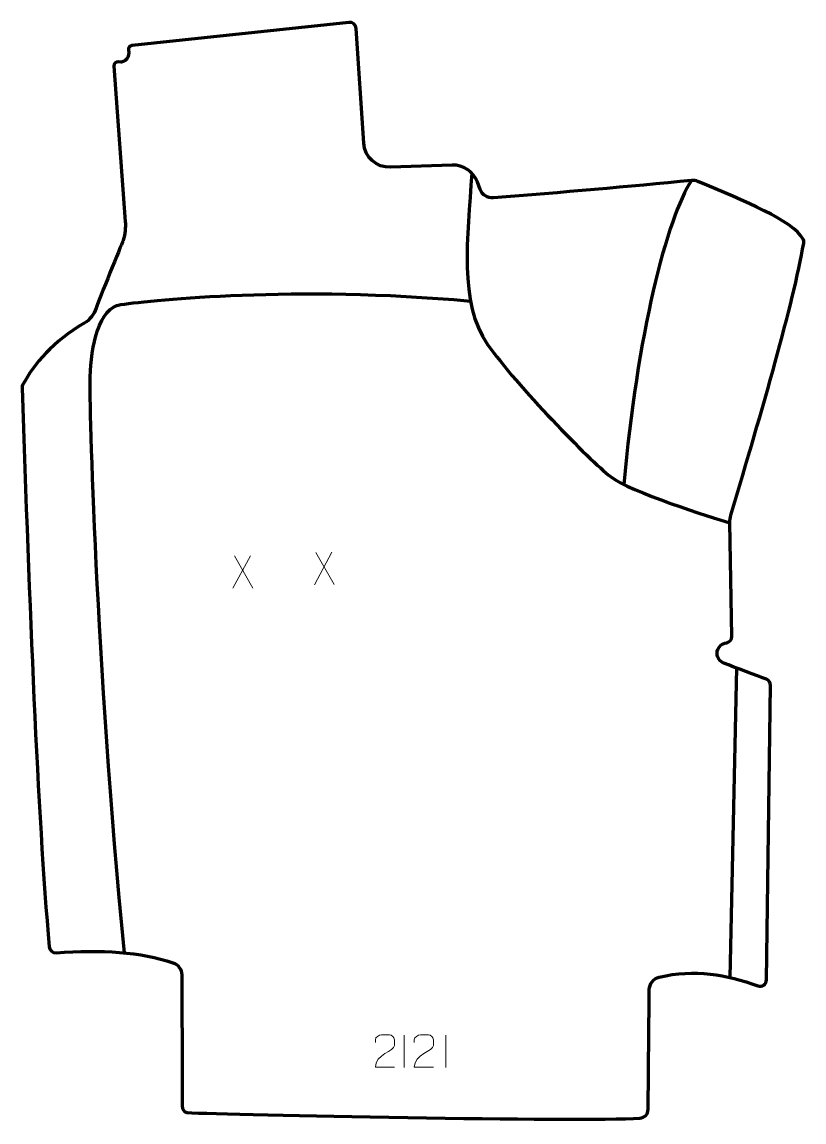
# Model space of a CAD drawing. Header units: millimetres. Extents: x -303 to 299, y -405 to 442.
import ezdxf

# ---------------------------------------------------------------- set-up
doc = ezdxf.new("R2010")
doc.units = ezdxf.units.MM
doc.header["$MEASUREMENT"] = 0
for name, color, linetype in [('layer 1', 7, 'Continuous'), ('layer 2', 7, 'Continuous'), ('layer 3', 7, 'Continuous')]:
    doc.layers.add(name, color=color, linetype=linetype)

msp = doc.modelspace()

# ---------------------------------------------------------------- linework, layer by layer
at = {"layer": 'layer 1', "color": 250, "lineweight": 9}
for points in [[(-127.0703, 30.9769), (-127.0703, 30.9769), (-140.5689, 5.949), (-140.5689, 5.949)], [(-139.3557, 30.8578), (-139.3557, 30.8578), (-125.3738, 6.0386), (-125.3738, 6.0386)], [(-64.3285, 33.7353), (-64.3285, 33.7353), (-77.8271, 8.7074), (-77.8271, 8.7074)], [(-76.6139, 33.6162), (-76.6139, 33.6162), (-62.632, 8.797), (-62.632, 8.797)], [(-8.5623, -338.4664), (-8.5623, -338.4664), (-8.5623, -363.4405), (-8.5623, -363.4405)], [(23.4377, -338.4664), (23.4377, -338.4664), (23.4377, -363.4405), (23.4377, -363.4405)]]:
    msp.add_open_spline(points, degree=3, dxfattribs=at)
for points in [[(-16.1416, -363.1435), (-21.056, -363.1432), (-25.9704, -363.1432), (-30.8845, -363.1435), (-30.8845, -363.1435), (-30.8845, -353.2112), (-16.2335, -350.57), (-16.1416, -346.2597), (-16.1416, -346.2597), (-16.1419, -344.8356), (-16.1419, -343.4119), (-16.1416, -341.9886), (-16.1416, -341.9886), (-16.1585, -339.9115), (-18.2813, -338.1867), (-19.9523, -338.1694), (-19.9523, -338.1694), (-22.0255, -338.1698), (-24.0984, -338.1698), (-26.1708, -338.1694), (-26.1708, -338.1694), (-27.9929, -338.1529), (-30.8176, -339.945), (-30.8845, -342.0386), (-30.8845, -342.0386), (-30.8845, -342.0386), (-30.8845, -344.0934), (-30.8845, -344.0934)], [(13.8584, -363.1435), (8.944, -363.1432), (4.0296, -363.1432), (-0.8845, -363.1435), (-0.8845, -363.1435), (-0.8845, -353.2112), (13.7665, -350.57), (13.8584, -346.2597), (13.8584, -346.2597), (13.8581, -344.8356), (13.8581, -343.4119), (13.8584, -341.9886), (13.8584, -341.9886), (13.8415, -339.9115), (11.7187, -338.1867), (10.0477, -338.1694), (10.0477, -338.1694), (7.9745, -338.1698), (5.9016, -338.1698), (3.8292, -338.1694), (3.8292, -338.1694), (2.0071, -338.1529), (-0.8176, -339.945), (-0.8845, -342.0386), (-0.8845, -342.0386), (-0.8845, -342.0386), (-0.8845, -344.0934), (-0.8845, -344.0934)]]:
    msp.add_open_spline(points, degree=3, knots=[0, 0, 0, 0, 0.125, 0.125, 0.125, 0.125, 0.25, 0.25, 0.25, 0.25, 0.375, 0.375, 0.375, 0.375, 0.5, 0.5, 0.5, 0.5, 0.625, 0.625, 0.625, 0.625, 0.75, 0.75, 0.75, 0.75, 1, 1, 1, 1], dxfattribs=at)
at = {"layer": 'layer 2', "color": 230, "lineweight": 200}
msp.add_open_spline([(-179.5899, -393.1629), (-179.6589, -386.5428), (-179.6294, -379.5738), (-179.6401, -372.5206), (-179.6401, -372.5206), (-179.6457, -368.8297), (-179.6749, -365.1151), (-179.6923, -361.415), (-179.6923, -361.415), (-179.8583, -326.0436), (-180.018, -291.9668), (-180.018, -291.9668), (-180.018, -291.9668), (-180.0379, -287.6988), (-182.7791, -283.9113), (-186.8416, -282.5615), (-186.8416, -282.5615), (-211.56, -274.3478), (-242.0378, -272.3159), (-276.8184, -274.9022), (-276.8184, -274.9022), (-279.5548, -275.1059), (-281.9479, -273.0878), (-282.1854, -270.3633), (-282.1854, -270.3633), (-291.2113, -166.7988), (-297.3565, -7.3632), (-303.0739, 160.3591), (-303.0739, 160.3591), (-303.1045, 161.2626), (-302.8885, 162.1577), (-302.4517, 162.9501), (-302.4517, 162.9501), (-293.8214, 178.6082), (-279.2629, 196.3643), (-255.1334, 210.2073), (-255.1334, 210.2073), (-250.6987, 212.7516), (-247.6793, 216.988), (-245.9551, 221.7885), (-245.9551, 221.7885), (-240.7769, 236.2063), (-225.082, 274.212), (-225.082, 274.212), (-225.082, 274.212), (-223.7018, 278.835), (-223.1747, 283.6691), (-223.5269, 288.4795), (-223.5269, 288.4795), (-223.5269, 288.4795), (-232.2945, 408.3439), (-232.2945, 408.3439), (-232.2945, 408.3439), (-232.436, 410.2745), (-230.7417, 411.8862), (-228.8268, 411.5618), (-228.8268, 411.5618), (-223.1021, 410.5936), (-220.0903, 415.6561), (-221.1287, 420.6215), (-221.1287, 420.6215), (-221.489, 422.3421), (-220.2618, 423.9927), (-218.5081, 424.1794), (-218.5081, 424.1794), (-218.5081, 424.1794), (-51.2313, 441.9994), (-51.2313, 441.9994), (-51.2313, 441.9994), (-48.4062, 442.3005), (-45.8976, 440.1982), (-45.7107, 437.3731), (-45.7107, 437.3731), (-45.7107, 437.3731), (-39.8599, 348.9451), (-39.8599, 348.9451), (-39.8599, 348.9451), (-39.1489, 338.1971), (-29.9983, 329.9574), (-19.197, 330.3387), (-19.197, 330.3387), (-19.197, 330.3387), (28.239, 332.0129), (28.239, 332.0129), (28.239, 332.0129), (36.8633, 332.317), (44.7099, 327.075), (47.7035, 319.0096), (47.7035, 319.0096), (47.7035, 319.0096), (49.8619, 313.1949), (49.8619, 313.1949), (49.8619, 313.1949), (51.4174, 309.0047), (55.5816, 306.3593), (60.0505, 306.7198), (60.0505, 306.7198), (112.9741, 310.9908), (164.0604, 315.4526), (212.8186, 320.156), (212.8186, 320.156), (214.4617, 320.3148), (216.1149, 320.0652), (217.6377, 319.4298), (217.6377, 319.4298), (253.8467, 304.3277), (290.4757, 289.2079), (298.5889, 275.282), (298.5889, 275.282), (299.1744, 274.2769), (299.3683, 273.0949), (299.167, 271.9502), (299.167, 271.9502), (290.7581, 224.07), (267.6284, 144.7594), (243.037, 62.328), (243.037, 62.328), (242.4526, 60.369), (242.1733, 58.33), (242.2103, 56.2862), (242.2103, 56.2862), (242.2103, 56.2862), (243.7947, -31.1085), (243.7947, -31.1085), (243.7947, -31.1085), (243.8371, -33.4514), (242.2363, -35.5071), (239.9488, -36.0475), (239.9488, -36.0475), (239.9488, -36.0475), (238.4415, -36.404), (238.4415, -36.404), (238.4415, -36.404), (234.9607, -37.2262), (232.475, -40.2847), (232.3902, -43.8485), (232.3902, -43.8485), (232.3902, -43.8485), (232.3871, -43.9973), (232.3871, -43.9973), (232.3871, -43.9973), (232.3048, -47.4492), (234.3977, -50.55), (237.6086, -51.7647), (237.6086, -51.7647), (246.3105, -55.0573), (263.2585, -61.4753), (270.3754, -64.1705), (270.3754, -64.1705), (272.3396, -64.9142), (273.6269, -66.8022), (273.5982, -68.8964), (273.5982, -68.8964), (273.5982, -68.8964), (270.4685, -295.8049), (270.4685, -295.8049), (270.4685, -295.8049), (270.4215, -299.2221), (267.0107, -301.5904), (263.7858, -300.4281), (263.7858, -300.4281), (239.8434, -291.798), (215.0391, -287.1039), (187.7552, -293.7392), (187.7552, -293.7392), (183.3317, -294.8151), (180.2243, -298.7768), (180.181, -303.3141), (180.181, -303.3141), (180.181, -303.3141), (179.8881, -334.0079), (179.5841, -365.859), (179.5841, -365.859), (179.5251, -372.0407), (179.4656, -378.2661), (179.4078, -384.3191), (179.4078, -384.3191), (179.3716, -388.1112), (179.3359, -391.8357), (179.3016, -395.4393), (179.3016, -395.4393), (179.2646, -399.3523), (176.5438, -402.0789), (172.8322, -402.3241), (172.8322, -402.3241), (127.6082, -405.3121), (-142.4437, -399.5292), (-176.0823, -398.086), (-176.0823, -398.086), (-178.3658, -397.988), (-179.5718, -394.909), (-179.5899, -393.1629)], degree=3, knots=[0, 0, 0, 0, 0.02040816, 0.02040816, 0.02040816, 0.02040816, 0.04081633, 0.04081633, 0.04081633, 0.04081633, 0.06122449, 0.06122449, 0.06122449, 0.06122449, 0.08163265, 0.08163265, 0.08163265, 0.08163265, 0.10204082, 0.10204082, 0.10204082, 0.10204082, 0.12244898, 0.12244898, 0.12244898, 0.12244898, 0.14285714, 0.14285714, 0.14285714, 0.14285714, 0.16326531, 0.16326531, 0.16326531, 0.16326531, 0.18367347, 0.18367347, 0.18367347, 0.18367347, 0.20408163, 0.20408163, 0.20408163, 0.20408163, 0.2244898, 0.2244898, 0.2244898, 0.2244898, 0.24489796, 0.24489796, 0.24489796, 0.24489796, 0.26530612, 0.26530612, 0.26530612, 0.26530612, 0.28571429, 0.28571429, 0.28571429, 0.28571429, 0.30612245, 0.30612245, 0.30612245, 0.30612245, 0.32653061, 0.32653061, 0.32653061, 0.32653061, 0.34693878, 0.34693878, 0.34693878, 0.34693878, 0.36734694, 0.36734694, 0.36734694, 0.36734694, 0.3877551, 0.3877551, 0.3877551, 0.3877551, 0.40816327, 0.40816327, 0.40816327, 0.40816327, 0.42857143, 0.42857143, 0.42857143, 0.42857143, 0.44897959, 0.44897959, 0.44897959, 0.44897959, 0.46938776, 0.46938776, 0.46938776, 0.46938776, 0.48979592, 0.48979592, 0.48979592, 0.48979592, 0.51020408, 0.51020408, 0.51020408, 0.51020408, 0.53061224, 0.53061224, 0.53061224, 0.53061224, 0.55102041, 0.55102041, 0.55102041, 0.55102041, 0.57142857, 0.57142857, 0.57142857, 0.57142857, 0.59183673, 0.59183673, 0.59183673, 0.59183673, 0.6122449, 0.6122449, 0.6122449, 0.6122449, 0.63265306, 0.63265306, 0.63265306, 0.63265306, 0.65306122, 0.65306122, 0.65306122, 0.65306122, 0.67346939, 0.67346939, 0.67346939, 0.67346939, 0.69387755, 0.69387755, 0.69387755, 0.69387755, 0.71428571, 0.71428571, 0.71428571, 0.71428571, 0.73469388, 0.73469388, 0.73469388, 0.73469388, 0.75510204, 0.75510204, 0.75510204, 0.75510204, 0.7755102, 0.7755102, 0.7755102, 0.7755102, 0.79591837, 0.79591837, 0.79591837, 0.79591837, 0.81632653, 0.81632653, 0.81632653, 0.81632653, 0.83673469, 0.83673469, 0.83673469, 0.83673469, 0.85714286, 0.85714286, 0.85714286, 0.85714286, 0.87755102, 0.87755102, 0.87755102, 0.87755102, 0.89795918, 0.89795918, 0.89795918, 0.89795918, 0.91836735, 0.91836735, 0.91836735, 0.91836735, 0.93877551, 0.93877551, 0.93877551, 0.93877551, 0.95918367, 0.95918367, 0.95918367, 0.95918367, 1, 1, 1, 1], dxfattribs=at)
at = {"layer": 'layer 3', "color": 142, "lineweight": 200}
for points in [[(43.3757, 325.8915), (40.2354, 275.6461), (33.1421, 225.9705), (55.5672, 193.9133), (55.5672, 193.9133), (77.9918, 161.8563), (134.2379, 104.5444), (150.1947, 92.031), (150.1947, 92.031), (165.2507, 80.2236), (228.0481, 60.7517), (242.2103, 56.2861)], [(-224.2535, -275.0195), (-246.2647, -45.3584), (-251.1601, 145.8912), (-250.5873, 169.0069), (-250.5873, 169.0069), (-250.0143, 192.1226), (-243.7858, 222.4361), (-226.8946, 224.6447), (-226.8946, 224.6447), (-200.5647, 228.0875), (-94.0044, 239.6402), (42.4178, 227.2557)]]:
    msp.add_open_spline(points, degree=3, knots=[0, 0, 0, 0, 0.25, 0.25, 0.25, 0.25, 0.5, 0.5, 0.5, 0.5, 1, 1, 1, 1], dxfattribs=at)
for points in [[(212.8185, 320.1561), (193.6782, 292.0758), (170.4338, 199.3315), (160.5947, 85.9165)], [(247.399, -55.4706), (247.399, -55.4706), (242.1968, -293.9772), (242.1968, -293.9772)]]:
    msp.add_open_spline(points, degree=3, dxfattribs=at)

doc.saveas('drawing.dxf')
